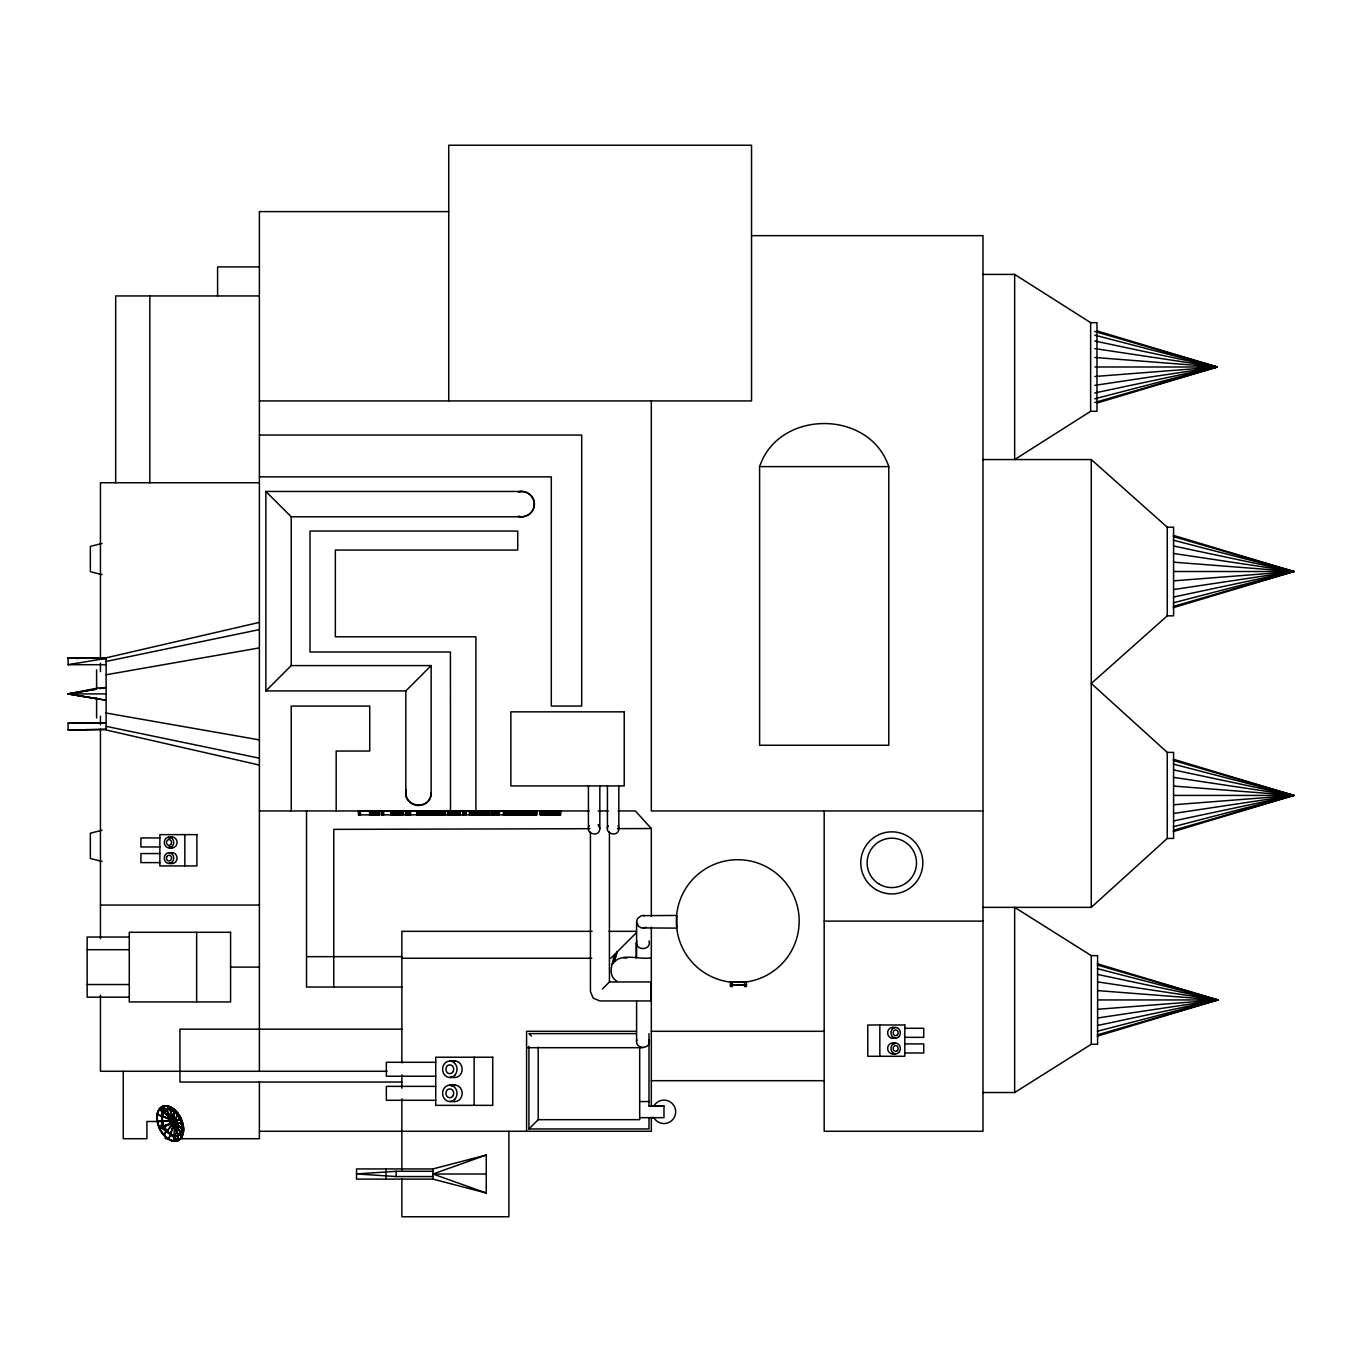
<?xml version="1.0" encoding="UTF-8"?>
<svg xmlns="http://www.w3.org/2000/svg" width="1362" height="1362" viewBox="0 0 1362 1362"><rect width="100%" height="100%" fill="white"/><g stroke="black" fill="none" stroke-linecap="round" stroke-linejoin="round"><path stroke-width="1.5" d="M732.433 985.271L746.444 985.101L746.427 986.531L744.52 986.531L744.537 985.118L732.296 985.169L746.444 985.101L746.427 981.934A61.426 61.426 0 0 0 789.194 887.564A61.426 61.426 0 0 0 685.597 888.688A61.426 61.426 0 0 0 730.39 982.104L730.39 986.531L732.279 986.531L732.45 985.305L730.543 985.322L744.537 985.101L744.52 981.934L746.427 981.934L730.39 982.104L744.52 981.934M157.396 1115.308A17.978 11.339 65.3 0 0 159.677 1128.179L159.797 1128.451A17.978 11.339 65.3 0 0 163.423 1134.274L166.675 1130.971A13.671 8.632 65.3 0 1 163.934 1126.544C158.111 1123.48 159.848 1132.486 160.954 1127.634M169.399 1128.008L166.828 1130.937A14.182 8.819 65.1 0 1 162.316 1121.352L162.299 1121.181A13.382 8.461 65.2 0 1 163.559 1112.567M174.83 1120.109L174.796 1120.075A2.571 1.634 65.9 0 0 173.502 1119.241L173.349 1119.241A3.116 1.992 66.6 0 1 174.098 1119.496L174.285 1115.563M176.396 1117.555L175.766 1118.849A5.09 3.235 65.4 0 1 176.719 1120.347L176.822 1120.62A5.09 3.235 65.2 0 1 177.366 1122.288L177.366 1122.305A5.073 3.235 65.2 0 0 176.822 1120.62L176.549 1120.415A4.239 2.656 65.2 0 0 175.681 1119.002L175.681 1119.002A4.256 2.673 65.2 0 1 176.617 1120.398L176.583 1120.722A4.733 2.996 65.3 0 1 177.179 1124.059L175.664 1122.969L182.219 1129.268A14.182 9.023 64.6 0 1 180.925 1133.116L180.942 1133.133A14.216 9.006 64.3 0 1 178.286 1135.567L177.826 1140.556L161.499 1127.651M174.064 1115.665L174.217 1117.861M174.404 1137.866L174.779 1131.584M162.436 1126.919L164.019 1126.187A13.194 8.444 65.1 0 1 162.538 1121.215L157.294 1121.369A18.251 11.509 65.3 0 1 158.809 1109.877L158.962 1109.502A18.251 11.526 65.3 0 1 166.913 1105.859M162.095 1127.327L162.691 1106.523A17.859 11.271 65.3 0 1 176.668 1112.362M163.78 1134.614A17.876 11.288 65.3 0 0 177.809 1140.266L161.601 1126.068L162.418 1106.608L166.249 1109.519A13.807 8.717 65.5 0 1 176.958 1114.031M162.061 1125.846L162.691 1106.489A18.251 11.526 65.3 0 1 176.822 1112.141M161.925 1125.914L162.418 1106.608M162.504 1106.506L161.584 1126.034L162.708 1106.557A17.978 11.339 65.3 0 1 172.14 1107.987L172.497 1108.089A17.978 11.339 65.3 0 1 177.128 1112.362L177.639 1113.503M161.959 1125.846L162.418 1106.778A17.978 11.339 65.3 0 0 157.396 1114.865L162.18 1115.921A13.671 8.632 65.3 0 1 165.926 1109.928L165.994 1109.809A13.807 8.7 65.4 0 0 162.044 1116.04L162.044 1116.312A13.807 8.683 65.3 0 0 163.78 1126.289L163.917 1126.561A13.807 8.683 65.3 0 0 166.658 1130.988L165.551 1132.18L168.105 1129.473M161.806 1125.914L162.248 1106.693M169.143 1124.093L162.47 1127.225L172.344 1122.628A3.116 1.907 65 0 0 172.804 1123.327L170.522 1126.663M171.765 1120.773L171.935 1120.449A3.116 1.941 66.6 0 1 172.191 1119.87L172.293 1119.717A2.247 1.413 65 0 1 173.4 1119.462L173.144 1119.292A2.571 1.617 65.7 0 0 171.935 1121.403L166.079 1121.284M169.978 1136.129L168.377 1138.955L170.744 1134.529A14.182 8.921 64.5 0 0 178.081 1135.687L178.252 1135.602A14.182 8.972 64.5 0 0 180.805 1133.286L180.533 1133.048A13.382 8.444 65.5 0 1 170.846 1134.325L170.42 1134.206A13.467 8.495 65.3 0 1 164.223 1126.646A13.382 8.461 65.4 0 0 170.471 1134.171L170.659 1134.188A13.467 8.495 65.3 0 0 174.302 1135.823L174.711 1135.823A13.194 8.342 66.2 0 0 178.099 1135.431L178.269 1135.363A13.194 8.291 66.2 0 0 180.788 1133.082L175.409 1123.837L176.549 1125.795A4.239 2.673 65.7 0 1 175.919 1126.425L174.966 1124.314L177.979 1135.312A13.467 8.495 65.3 0 1 174.489 1135.857A13.194 8.393 66 0 1 167.39 1131.158M168.156 1129.711C171.05 1126.953 173.434 1120.024 178.609 1123.003M172.514 1128.451L173.212 1126.391A4.835 3.047 65.2 0 0 176.6 1126.016L180.874 1133.252M170.914 1123.292L170.897 1123.344A4.239 2.707 65.4 0 0 171.765 1124.757L175.732 1121.982L178.797 1122.697M171.952 1124.995L171.952 1124.927A4.239 2.69 65.6 0 0 173.076 1125.999L173.297 1126.153A4.256 2.707 65.7 0 0 174.506 1126.646L174.659 1126.646A4.239 2.69 65.7 0 0 175.749 1126.51L175.817 1126.476A4.409 2.792 65.4 0 0 176.549 1125.744L176.89 1125.54A4.256 2.673 65.7 0 0 177.315 1124.314L178.66 1125.676M163.678 1107.255L171.237 1117.232L166.283 1109.911A13.194 8.342 64.4 0 0 163.763 1112.022L171.987 1119.99M176.294 1117.368L175.613 1118.628A5.09 3.235 65.6 0 0 174.421 1117.555L173.995 1117.555A4.256 2.69 64.8 0 0 171.714 1117.198L172.821 1119.309L171.493 1117.385A4.239 2.69 64.9 0 0 170.199 1119.462L171.97 1120.671A2.213 1.396 65 0 1 172.157 1120.075A2.213 1.396 65 0 1 173.791 1119.836L173.961 1119.836A2.213 1.396 65.1 0 1 174.591 1120.415L174.608 1120.432A2.213 1.396 65.2 0 1 175.102 1121.232L175.119 1121.266A2.213 1.396 65.4 0 1 175.204 1123.531M177.962 1140.403L178.081 1135.585L178.303 1137.389M174.728 1135.857L174.864 1133.865L174.728 1135.857A13.177 8.342 66.1 0 0 178.047 1135.397L178.218 1135.312A13.177 8.291 66.1 0 0 180.72 1133.048L180.635 1132.878A13.382 8.427 65.4 0 0 181.895 1129.132L181.929 1128.894A13.467 8.495 65.3 0 0 181.759 1124.246L181.776 1124.008A13.467 8.495 65.3 0 0 180.159 1119.087L180.805 1118.525M171.987 1130.562L173.212 1126.357A4.733 2.979 65.3 0 0 175.63 1126.8L178.047 1137.355L178.081 1135.585A14.216 8.938 64.3 0 1 174.711 1136.061L174.506 1136.095A14.216 8.887 64.5 0 1 167.049 1131.226A13.807 8.7 65.2 0 0 174.302 1136.061L173.825 1139.534L174.557 1126.885L174.745 1131.635M174.54 1135.806L174.659 1133.831M177.162 1115.001L177.196 1112.839L176.941 1116.312M177.383 1113.622L176.975 1115.172L177.571 1114.218A13.194 8.206 65.1 0 1 180.312 1118.679L175.511 1121.164A3.116 2.009 66.2 0 0 174.285 1119.598L174.421 1117.555M176.702 1116.414L177.281 1113.486M176.192 1120.211A4.733 2.996 65.3 0 0 172.736 1117.044L169.995 1109.298A13.177 8.257 64.7 0 1 173.723 1110.83L173.757 1110.813A13.194 8.223 64.8 0 1 177.418 1114.082L177.213 1114.116M165.142 1113.52L163.593 1111.903A14.216 8.938 66.3 0 1 169.671 1109.111L169.671 1109.451A13.177 8.342 64.5 0 0 163.78 1112.073L166.998 1114.814M177.418 1114.031A14.216 9.057 66.1 0 0 169.927 1109.111L172.14 1114.899M175.426 1118.713L175.647 1118.645A5.073 3.235 65.6 0 0 174.387 1117.538L174.2 1117.691A4.239 2.656 65 0 1 175.511 1118.798L175.783 1118.849M431.158 792.871C431.584 811.36 401.058 807.343 406.251 789.585A12.667 12.667 0 0 0 416.84 805.419A12.667 12.667 0 0 0 431.158 792.871L431.158 665.592L291.213 665.592L265.879 690.926L405.825 690.926L431.158 665.592M599.825 785.925L599.825 828.539C599.825 837.953 584.468 833.85 589.184 825.695M618.825 785.925L618.825 828.539C618.825 837.953 603.468 833.85 608.184 825.695M636.599 921.785L637.45 918.618L641.281 915.656L676.863 915.451L676.863 928.118L641.281 927.897L638.455 926.262L636.599 921.785L636.599 957.299M636.803 940.938C634.096 951.051 651.768 951.051 649.044 940.938M649.044 1039.734C651.768 1049.83 634.096 1049.83 636.803 1039.734M157.124 1114.78L157.056 1115.189A18.098 11.424 65.3 0 0 157.243 1121.471A18.166 11.458 65.3 0 1 158.724 1110.013M162.265 1127.566L162.776 1126.493M163.082 1127.464L181.078 1118.611L177.622 1119.99M175.187 1123.769A2.213 1.396 65.6 0 1 174.728 1124.178A2.469 1.549 65.3 0 1 171.97 1121.335A3.116 1.924 66.1 0 1 171.97 1120.671L171.918 1120.773A2.213 1.396 65.1 0 0 171.935 1121.624L171.952 1121.658A3.116 1.907 65.6 0 0 172.276 1122.407L168.956 1124.178L172.378 1122.628M183.257 1130.971L183.087 1132.026A17.876 11.271 65.3 0 1 178.064 1140.062M170.012 1109.264L170.437 1110.983M174.047 1137.798L174.523 1136.095A13.807 8.7 65.1 0 0 181.674 1124.586M173.246 1110.983A13.382 8.444 65.1 0 0 163.678 1112.209L163.678 1112.243A13.177 8.376 64.7 0 0 162.401 1116.023L157.294 1114.831L158.724 1115.41M170.693 1123.378L170.778 1123.088A4.239 2.707 65.2 0 1 170.267 1121.488L172.038 1121.641A2.213 1.396 65.4 0 0 172.736 1123.378L172.77 1123.412A2.213 1.396 65.6 0 0 174.081 1124.263L174.711 1124.195A2.605 1.634 64.8 0 0 175.46 1122.373L175.409 1122.152A2.605 1.617 65.2 0 0 174.591 1120.5M172.276 1122.407L170.437 1123.292A4.733 2.979 65.3 0 1 169.858 1119.904M177.281 1124.263L177.315 1124.314A4.239 2.673 65.7 0 1 176.839 1125.523L178.201 1127.6L177.009 1125.693M174.915 1131.601L174.472 1126.612A4.239 2.69 65.7 0 1 173.28 1126.136L173.672 1124.11M175.783 1123.207L177.077 1124.365M178.047 1135.312L175.919 1126.766M172.855 1126.34L173.502 1124.008L169.858 1136.044M172.361 1107.987L172.14 1108.174A18.098 11.407 65.3 0 1 180.584 1118.355M614.534 954.541C612.645 963.155 606.788 975.532 617.156 981.355M163.678 1112.209L159.099 1109.604L163.593 1111.903M177.435 1124.416L177.469 1124.178A5.09 3.235 65 0 0 177.418 1122.56L181.997 1123.922A14.182 9.074 65.5 0 0 177.571 1114.218L177.094 1115.308M183.019 1124.808L183.206 1125.591A18.046 11.39 65.3 0 1 183.41 1131.788L183.172 1132.18A18.166 11.458 65.3 0 1 181.469 1137.236L181.35 1137.423A18.166 11.458 65.3 0 1 168.309 1139.109L167.952 1138.904A18.098 11.424 65.3 0 1 163.321 1134.665M173.263 1126.323L173.212 1126.391A5.073 3.201 64.8 0 0 176.822 1125.948L176.941 1125.88A4.256 2.69 65.8 0 1 175.97 1126.459L175.97 1126.459M162.861 1126.749L180.38 1118.985A13.194 8.206 65.5 0 1 181.997 1123.888L182.116 1124.212A14.182 9.057 64.8 0 1 182.253 1129.03L183.291 1131.005M614.534 961.436L617.156 951.919L612.525 964.058C621.055 951.578 639.238 960.431 651.325 957.724M177.945 1120.109L175.409 1120.977A2.571 1.651 65.4 0 0 174.966 1120.296L175.494 1119.087A4.409 2.775 65.3 0 1 176.396 1120.5L176.498 1120.773A4.409 2.775 65.3 0 1 177.009 1122.339L175.63 1122.05A2.23 1.396 65.1 0 0 174.2 1119.717L174.166 1119.7A2.247 1.413 65 0 0 173.502 1119.428L172.957 1116.908M178.133 1135.244A13.671 8.632 65.3 0 0 181.827 1124.28L182.048 1124.161A13.194 8.223 65.8 0 1 182.202 1128.877L182.167 1129.115A13.177 8.257 65.9 0 1 180.84 1132.878L180.55 1133.252M163.78 1126.34L163.934 1126.221A13.467 8.495 65.3 0 1 162.248 1116.585M174.523 1126.97L174.285 1124.195A3.133 1.941 64 0 1 172.855 1123.446L172.804 1123.327M171.271 1132.554L171.935 1130.409M173.349 1119.326L171.952 1114.865M172.991 1117.146L172.787 1117.215A4.409 2.792 65.2 0 1 174.013 1117.725L174.421 1117.708A4.256 2.673 65 0 1 175.545 1118.747L174.847 1120.109M175.562 1126.612L175.579 1126.561A4.409 2.792 65.4 0 1 172.123 1125.131M180.533 1118.594L179.461 1119.138M174.013 1139.551L173.4 1140.964L173.808 1139.483M175.511 1121.198L175.511 1121.164A3.116 2.009 65 0 1 175.749 1121.982L175.783 1121.999A2.571 1.634 65.2 0 0 175.494 1121.232L176.822 1120.62M166.062 1121.113L170.08 1121.301A4.409 2.792 65.2 0 1 170.029 1119.785L170.216 1119.649A4.239 2.69 65 0 0 170.216 1121.215L171.97 1121.42M181.742 1123.956L180.942 1123.548L181.742 1123.956A13.807 8.734 65.3 0 0 177.383 1114.337L177.554 1114.337A13.177 8.206 65.2 0 1 180.261 1118.713L163.151 1126.885L180.857 1118.764A18.098 11.407 65.3 0 1 183.121 1131.72L183.376 1131.958M162.095 1116.176L160.375 1115.784L162.044 1116.312M177.843 1135.431L177.741 1133.439M170.829 1134.342L171.476 1132.554M170.676 1134.291L171.135 1132.435M166.113 1117.623L162.214 1116.363L166.13 1117.47M162.367 1116.261L162.401 1116.193A13.194 8.427 64.8 0 0 162.504 1120.943L164.325 1121.147M157.617 1121.573L162.248 1120.96A14.182 8.836 65.8 0 1 173.366 1110.779L173.297 1109.536L174.183 1113.997M172.616 1119.428L171.697 1117.266A4.239 2.673 64.9 0 1 173.961 1117.606M172.242 1122.594L169.007 1123.888M166.777 1106.097A18.098 11.424 65.3 0 0 158.894 1109.724L159.116 1109.775A17.859 11.271 65.3 0 1 166.964 1106.216L168.037 1106.948M175.443 1122.441L177.435 1122.526A5.073 3.235 65 0 1 176.992 1125.676M175.596 1118.934L176.056 1117.436M759.604 466.621C778.706 409.196 869.671 409.196 888.773 466.621L888.773 745.252L759.604 745.252L759.604 466.621L888.773 466.621M167.952 1118.525L169.841 1119.428A4.733 2.979 65.3 0 1 172.344 1117.198M181.81 1124.076L183.223 1125.472A18.268 11.526 65.3 0 1 181.674 1137.1L181.095 1134.563L181.521 1136.112M181.316 1137.202L181.623 1135.942M181.691 1137.253L181.589 1137.44A18.251 11.526 65.3 0 1 173.502 1141.152L173.553 1140.879A18.046 11.39 65.3 0 0 181.435 1137.304L181.418 1135.891M166.964 1130.783L163.457 1134.529A17.876 11.288 65.3 0 0 168.071 1138.7L168.99 1137.525M182.678 1124.399L180.976 1123.82L182.678 1124.637M163.406 1112.09L161.84 1111.273M170.182 1119.7L170.165 1119.666A4.256 2.707 65 0 0 170.216 1121.198L168.02 1121.13L170.063 1121.181A5.09 3.184 65.6 0 1 170.012 1119.581L169.978 1119.513A4.409 2.792 65.2 0 1 171.289 1117.572L171.391 1117.436M170.625 1123.139L170.778 1123.088A4.256 2.707 65.2 0 1 170.267 1121.471L172.157 1121.556A2.23 1.413 65.1 0 1 172.344 1120.041M180.533 1133.048L179.273 1129.49M181.657 1136.844A17.978 11.339 65.3 0 0 183.155 1125.506L183.07 1125.08A18.251 11.526 65.3 0 0 177.315 1112.482L177.128 1112.686A17.842 11.339 65.4 0 1 182.814 1125.114L182.423 1124.654M183.155 1125.506L182.917 1125.557A17.876 11.271 65.3 0 1 181.418 1136.844M170.131 1121.573L170.063 1121.42A4.512 2.843 65.3 0 1 169.961 1119.785L169.961 1119.785A5.073 3.184 65.2 0 0 171.646 1124.944L169.314 1128.213M170.403 1126.476L171.629 1124.825M162.18 1115.921L160.41 1115.546M162.418 1121.318L157.43 1121.505A17.859 11.271 65.3 0 1 159.031 1110.149M178.252 1135.602L178.405 1137.304M171.612 1117.027L164.802 1108.549M174.064 1124.484L174.03 1124.433A2.605 1.634 64.8 0 1 172.77 1123.616L172.736 1123.599A2.281 1.43 65.1 0 0 174.064 1124.467L174.711 1126.68A4.256 2.69 65.8 0 0 175.8 1126.544M167.015 1130.801L167.986 1129.541L166.658 1130.988M170.335 1117.998L168.888 1116.244M172.855 1117.112L172.582 1117.198A4.409 2.792 65.2 0 0 170.573 1118.151L170.386 1118.015M610.823 958.252L636.156 932.919M602.379 988.999L609.427 981.968L609.427 832.063M528.916 1046.339L528.916 1128.962L538.211 1119.666L639.697 1119.666L639.697 1047.123M170.471 1118.338L172.038 1119.819M170.471 1134.171L169.654 1135.993L170.693 1134.563M982.989 907.364L1091.268 907.364L1167.251 838.447L1173.584 838.447L1173.584 752.386L1167.251 752.386L1091.268 683.469L1167.251 615.845L1173.584 615.845L1173.584 527.196L1167.251 527.196L1091.268 459.556L982.989 459.556M163.525 1134.478L167.015 1131.005M173.502 1110.762L172.821 1108.6M171.867 1125.114L171.867 1125.114A5.09 3.201 64.7 0 0 176.839 1125.897M1014.656 274.409L1090.639 322.658L1096.972 322.658L1096.972 411.307L1090.639 411.307L1014.656 459.556L1014.656 274.409L982.989 274.409M1014.656 1092.528L1091.268 1044.279L1097.602 1044.279L1097.602 955.63L1091.268 955.63L1014.656 907.364L1014.656 1092.528L982.989 1092.528M165.994 1117.538L169.978 1119.343A5.073 3.184 65.7 0 1 173.995 1117.487L174.183 1117.402M169.995 1121.198L169.858 1121.284A4.733 2.979 65.3 0 1 169.824 1119.7L167.918 1118.679M171.561 1117.351L171.493 1117.385A4.256 2.707 64.9 0 0 170.199 1119.428L172.004 1120.466M171.97 1121.335L174.591 1120.228A2.469 1.549 65.3 0 0 171.97 1121.335L172.004 1121.624M174.796 1120.381L174.813 1120.296A2.486 1.566 65.3 0 0 172.106 1120.96A2.486 1.566 65.3 0 0 174.711 1124.127A2.486 1.566 65.3 0 0 174.779 1120.347L174.421 1120.211A2.605 1.617 65.7 0 0 172.497 1119.53A2.605 1.617 65.7 0 0 171.782 1121.505L171.782 1121.505A2.281 1.43 65.4 0 1 172.378 1119.7M163.917 1126.289L162.35 1126.953L165.687 1125.472M164.155 1126.17L165.636 1125.438M179.733 1119.019L180.21 1119.053A13.382 8.427 65.3 0 1 181.895 1128.655M176.617 1120.398L177.639 1119.922M163.338 1126.8L180.823 1118.781M160.971 1127.855L164.138 1126.442L162.555 1127.174M162.674 1128.4L178.201 1140.249L162.997 1128.264M168.054 1106.676L169.688 1109.281A13.467 8.495 65.3 0 0 166.283 1109.86L167.577 1111.222M183.019 1125.012A17.978 11.339 65.3 0 0 177.298 1112.584L181.01 1118.423M173.246 1123.309L172.957 1123.497A2.23 1.413 65.6 0 0 174.302 1124.178A2.23 1.413 65.6 0 0 175.357 1123.701A2.23 1.413 65.6 0 0 175.221 1121.522M177.23 1122.543L175.664 1122.033M646.099 927.267L642.932 928.118M173.417 1123.991L172.923 1126.085A4.409 2.792 65.4 0 1 170.88 1123.548M175.306 1124.008L176.839 1125.523A4.733 2.996 65.3 0 0 177.162 1122.663L177.06 1122.611A4.409 2.775 65.4 0 1 175.868 1126.136M175.783 1122.203A3.133 2.009 64.4 0 1 175.562 1123.888A3.116 1.958 63.8 0 1 174.438 1124.382L174.932 1124.348M486.251 1193.01L432.912 1174.01L486.251 1155.027L486.251 1193.01L432.912 1179.1L356.538 1179.1L356.538 1168.937L432.912 1168.937L486.251 1155.027M173.28 1126.136L172.855 1126.306A4.733 2.979 65.3 0 1 170.693 1123.65M1096.665 403.169L1217.287 366.991L1096.665 330.796M1173.295 607.69L1293.9 571.512L1173.295 535.334M1173.295 831.603L1293.9 795.425L1173.295 759.23M1097.295 1036.141L1217.917 999.946L1097.295 963.768M1094.725 402.505L1217.287 366.991L1094.725 331.477M1173.38 606.43L1293.9 571.512L1173.38 536.594M172.174 1108.225L173.349 1109.826M1173.38 830.343L1293.9 795.425L1173.38 760.49M1097.397 1034.865L1217.917 999.946L1097.397 965.028M1094.725 398.828L1217.287 366.991L1094.725 335.137M1173.38 602.821L1293.9 571.512L1173.38 540.203M1173.38 826.734L1293.9 795.425L1173.38 764.116M1097.397 1031.255L1217.917 999.946L1097.397 968.637M162.418 1106.812L163.729 1107.408M102.048 543.455L90.352 546.383L90.352 571.717L102.048 574.628M102.048 830.258L90.352 833.186L90.352 858.52L102.048 861.431M259.393 622.383L106.1 657.829L106.1 729.981L259.393 765.069M172.838 1117.249L172.838 1117.249A4.512 2.843 65.3 0 1 176.09 1120.228M1094.793 392.971L1217.287 366.991L1094.793 340.994M1173.482 597.067L1293.9 571.512L1173.482 545.975M1173.482 820.963L1293.9 795.425L1173.482 769.87M1097.5 1025.501L1217.917 999.946L1097.5 974.409M106.1 661.455L259.393 629.584M97.723 698.876L68.1 693.905L98.013 688.014L106.1 687.572L100.09 688.576M106.1 674.769L259.393 647.903M96.089 689.24L68.1 693.905L106.1 700.238L68.1 693.905L95.646 689.257M68.1 664.69L106.1 658.357L68.1 657.829L68.1 664.69L106.1 664.69M182.133 1128.86L181.316 1127.804L182.968 1131.175M1094.793 385.361L1217.287 366.991L1094.793 348.604M1173.482 589.576L1293.9 571.512L1173.482 553.449M1173.482 813.489L1293.9 795.425L1173.482 777.361M1097.5 1018.01L1217.917 999.946L1097.5 981.883M182.866 1130.205L181.044 1128.042M521.697 516.794L518.428 516.351A12.667 12.667 0 0 0 534.364 504.127C534.517 496.108 526.141 489.673 518.428 491.886A12.667 12.667 0 0 1 534.364 504.127C534.415 510.903 528.49 516.828 521.697 516.794L291.213 516.794L265.879 491.461L265.879 690.926M173.638 1110.915L173.706 1110.898A13.671 8.632 65.3 0 1 179.971 1118.645M1094.861 376.491L1217.287 366.991L1094.861 357.474M1173.584 580.859L1293.9 571.512L1173.584 562.165M1173.584 804.755L1293.9 795.425L1173.584 786.078M1097.602 1009.293L1217.917 999.946L1097.602 990.6M432.912 1171.286L396.189 1171.286L356.538 1173.925L396.189 1176.564L432.912 1176.564M160.665 1121.249L166.215 1120.994L164.172 1121.249M68.1 723.103L106.1 723.12L68.1 723.103L68.1 729.981L106.1 729.368M68.1 729.981L106.1 729.453M732.33 985.237L744.537 985.101L732.313 985.22L732.279 982.087M164.155 1121.011L162.248 1120.96M589.933 828.692L333.775 829.373L333.775 987.041M617.446 828.624L651.325 828.539L651.325 916.643M639.697 1117.674L663.975 1117.674L663.975 1105.961L648.993 1105.978L648.993 1033.622M448.728 211.604L259.393 211.604L259.393 1071.281M751.535 235.66L982.989 235.66L982.989 1131.277L824.18 1131.277L824.18 810.952M259.393 266.901L217.597 266.901L217.597 295.946M259.393 295.946L115.685 295.946L115.685 482.744M1094.861 366.991L1217.287 366.991M259.393 400.922L751.535 400.922L751.535 145.24L448.728 145.24L448.728 400.922M259.393 435.057L581.693 435.057L581.693 706.078L551.304 706.078L551.304 476.853L259.393 476.853M259.393 482.744L100.447 482.744L100.447 659.14M265.879 491.461L521.697 491.461M1173.584 571.512L1293.9 571.512M68.1 693.905L106.1 693.905M1173.584 795.425L1293.9 795.425M259.393 810.952L589.184 810.952M598.156 810.952L608.184 810.952M618.059 810.952L635.356 810.952L651.325 828.539M982.989 810.952L651.325 810.952L651.325 400.922M381.275 811.071L537.037 811.071L537.037 814.885L381.275 814.885M172.344 847.811L169.007 847.811A5.346 4.699 90 0 1 164.308 842.465A5.346 4.699 90 0 1 169.007 837.102L172.344 837.102M159.865 837.936L140.933 837.936L140.933 846.977L159.865 846.977M169.007 852.748L172.344 852.748A5.346 4.699 90 0 1 177.043 858.094A5.346 4.699 90 0 1 172.344 863.457L169.007 863.457A5.346 4.699 -90 0 1 164.308 858.094A5.346 4.699 -90 0 1 169.007 852.748A5.346 4.699 90 0 1 173.706 858.094A5.346 4.699 90 0 1 169.007 863.457M159.865 853.565L140.933 853.565L140.933 862.623L159.865 862.623M100.447 905.049L259.393 905.049M824.18 921.121L982.989 921.121M592.13 931.336L401.858 931.336L401.858 1062.854M609.035 931.336L636.514 931.336M129.271 937.039L87.151 937.039L87.151 997.188L129.271 997.188M87.151 949.706L129.271 949.706M306.535 956.652L401.858 956.652M401.858 958.252L591.823 958.252M230.587 967.105L259.393 967.105M609.427 981.968L650.917 981.968L650.917 1000.951L599.927 1000.951L593.219 998.176L590.427 991.468L590.427 832.182M87.151 984.522L129.271 984.522M401.858 987.041L306.535 987.041L306.535 810.952M1097.602 999.946L1217.917 999.946M892.331 1027.459L895.651 1027.459M904.811 1028.293L923.742 1028.293L923.742 1037.35L904.811 1037.35M401.858 1029.161L179.92 1029.161L179.92 1082.041L401.858 1082.041M636.514 1031.306L526.583 1031.306L526.583 1131.277M651.325 1031.306L824.18 1031.306M636.36 1033.622L528.916 1033.622L531.384 1036.107M892.331 1038.167L895.651 1038.167M892.331 1043.105L895.651 1043.105M904.811 1043.922L923.742 1043.922L923.742 1052.979L904.811 1052.979M526.583 1047.701L642.932 1047.701M892.331 1053.813L895.651 1053.813M449.818 1061.032L454.942 1061.032M435.738 1062.292L386.348 1062.292L386.348 1076.218L435.738 1076.218M387.063 1071.281L100.447 1071.281L100.447 995.299M449.818 1077.495L454.942 1077.495M651.325 1080.696L824.18 1080.696M449.818 1085.088L454.942 1085.088M435.738 1086.365L386.348 1086.365L386.348 1100.292L435.738 1100.292M449.818 1101.552L454.942 1101.552M639.697 1101.552L648.993 1101.552M648.993 1105.978L663.975 1105.961M157.107 1121.488L146.909 1121.488L146.909 1138.717L123.244 1138.717L123.244 1071.281M528.916 1128.962L648.993 1128.962L648.993 1117.674L653.845 1117.674A11.713 11.713 0 0 0 671.517 1120.79A11.713 11.713 0 0 0 671.517 1102.845A11.713 11.713 0 0 0 653.845 1105.961L651.325 1105.978L651.325 927.147M259.393 1131.277L651.325 1131.277L651.325 1117.64L653.845 1117.674M169.45 1138.717L165.262 1138.717L165.262 1134.887M179.903 1138.717L259.393 1138.717L259.393 1081.615M432.912 1174.01L486.251 1174.01M68.1 657.829L106.1 658.442L68.1 657.829L78.502 658.527M174.353 1124.45L174.353 1124.467A2.281 1.43 65.1 0 0 175.426 1123.429M173.502 1110.949L174.166 1112.26L173.74 1111.086A13.382 8.427 65.2 0 1 179.92 1118.611M642.932 915.451L644.567 915.656M623.49 957.724L626.775 958.15M106.1 713.024L259.393 739.889M106.1 726.338L259.393 758.208M178.541 1122.782L180.124 1123.275M162.401 1116.023L164.172 1116.67M166.249 1109.485L164.887 1108.362M179.818 1123.19L182.014 1124.11L181.214 1123.701M160.444 1110.319L159.082 1109.843M164.002 1116.959L168.105 1118.56M176.447 1120.739L176.515 1120.756A5.073 3.184 65.2 0 0 175.46 1119.087M172.242 1119.7L172.293 1119.717A3.116 1.958 66.8 0 1 173.434 1119.189M171.799 1121.709L171.833 1121.743A2.605 1.617 65.2 0 0 172.599 1123.412L172.599 1123.412A2.281 1.43 65.3 0 1 171.901 1121.913M168.088 1106.914L167.117 1105.927A18.098 11.407 65.3 0 1 172.038 1108.055M166.947 1114.814L168.769 1116.414M178.694 1125.438L180.21 1126.8M178.626 1125.642L179.971 1126.902M174.302 1126.902L174.694 1129.268M168.633 1116.499L170.284 1118.134M180.005 1126.663L182.099 1129.098M172.276 1107.936L172.889 1108.906M172.957 1123.275L172.974 1123.309A2.23 1.413 65.4 0 1 172.208 1121.658M163.236 1134.461A18.251 11.509 65.3 0 1 157.43 1121.862A18.098 11.424 65.3 0 0 163.134 1134.427L163.372 1134.291A17.859 11.271 65.3 0 1 157.669 1121.896M167.884 1106.88L168.905 1108.038M598.156 824.504L599.825 828.539M176.788 1125.659L175.579 1123.735M169.875 1109.111L169.075 1107.8L169.756 1109.264A13.194 8.291 64.4 0 0 166.453 1109.655M168.769 1108.004L169.552 1109.264L168.939 1107.783M170.437 1110.949L171.22 1112.839M618.059 825.695L618.825 828.539M182.644 1130.017L183.223 1131.209M179.988 1131.311L180.635 1132.878M173.349 1140.777L173.366 1140.828A18.046 11.39 65.3 0 1 163.746 1134.631M181.316 1134.699L180.669 1133.15L181.061 1134.699M181.401 1134.58L180.925 1133.116A14.182 9.057 64.8 0 0 181.946 1130.63M183.036 1130.971L183.138 1132.043M166.283 1109.741L166.283 1109.809A13.671 8.632 65.3 0 1 173.332 1110.813M174.166 1112.226L174.268 1115.801L174.149 1113.758M731.343 982.104L731.496 985.322M1167.251 527.196L1167.251 615.845M1167.251 752.386L1167.251 838.447M1091.268 459.556L1091.268 907.364M1091.268 955.63L1091.268 1044.279M1090.639 322.658L1090.639 411.307M879.835 1024.99L879.835 1056.282M636.599 1001.428L636.599 1041.368M636.156 943.321L636.156 957.895M607.418 785.925L607.418 828.539M588.418 785.925L588.418 828.539M560.429 811.071L560.429 814.885M559.901 811.071L559.884 814.885M559.476 811.071L559.459 814.885M559.288 811.071L559.203 814.885M558.982 811.071L558.999 814.885M558.829 811.071L558.829 814.885M558.352 811.071L558.505 814.885M558.062 811.071L558.062 814.885M557.705 811.071L557.535 814.885M557.262 811.071L557.262 814.885M557.092 811.071L557.007 814.885M556.786 811.071L556.666 814.885M556.581 811.071L556.343 814.885M555.832 811.071L556.002 814.885M554.794 811.071L554.794 814.885M553.534 811.071L553.602 814.885M553.398 811.071L553.312 814.885M552.904 811.071L552.87 814.885M552.257 811.071L552.172 814.885M551.797 811.071L551.797 814.885M551.389 811.071L551.389 814.885M550.299 811.071L550.299 814.885M549.907 811.071L549.907 814.885M549.72 811.071L549.72 814.885M549.056 811.071L549.056 814.885M548.58 811.071L548.631 814.885M548.154 811.071L548.154 814.885M547.694 811.071L547.728 814.885M547.524 811.071L547.524 814.885M547.218 811.071L547.081 814.885M546.792 811.071L546.792 814.885M545.873 811.071L545.873 814.885M545.753 811.071L545.651 814.885M544.953 811.071L544.953 814.885M544.511 811.071L544.511 814.885M544.017 811.071L544.017 814.885M543.642 811.071L543.642 814.885M543.387 811.071L543.523 814.885M543.012 811.071L543.268 814.885M542.961 811.071L542.774 814.885M542.689 811.071L542.468 814.885M541.991 811.071L541.923 814.885M541.838 811.071L541.838 814.885M541.565 811.071L541.565 814.885M541.293 811.071L541.259 814.885M540.833 811.071L540.782 814.885M540.442 811.071L540.442 814.885M540.271 811.071L540.425 814.885M538.211 1047.072L538.211 1119.666M536.322 811.071L536.305 814.885M535.964 814.885L535.913 811.071L535.641 814.885M535.402 811.071L535.419 814.885M535.249 811.071L535.249 814.885M534.772 811.071L534.943 814.885M534.483 811.071L534.483 814.885M534.125 814.885L533.955 811.071L533.7 814.885M533.427 811.071L533.512 814.885M533.206 811.071L533.087 814.885L533.019 811.071M532.763 811.071L532.763 814.885M532.253 811.071L532.423 814.885M531.214 811.071L531.214 814.885M530.022 811.071L529.954 814.885L529.733 811.071M529.29 811.071L529.324 814.885M528.677 811.071L528.592 814.885M528.218 811.071L528.218 814.885M527.809 811.071L527.809 814.885M526.719 811.071L526.719 814.885M526.345 811.071L526.345 814.885M526.141 811.071L526.141 814.885M525.477 811.071L525.477 814.885M525.051 811.071L525.051 814.885M524.574 811.071L524.574 814.885M524.115 811.071L524.166 814.885M523.944 811.071L523.944 814.885M523.502 811.071L523.638 814.885M523.212 811.071L523.212 814.885M522.31 814.885L521.986 811.071M521.374 811.071L521.374 814.885M520.931 811.071L520.931 814.885M520.437 814.885L520.352 811.071L520.063 814.885M519.841 811.071L519.824 814.885M519.688 811.071L519.535 814.885M519.331 811.071L519.348 814.885M519.007 811.071L518.888 814.885L518.854 811.071M518.513 811.071L518.411 814.885M518.258 811.071L518.258 814.885M517.952 811.071L517.986 814.885M517.679 811.071L517.492 814.885M517.424 811.071L517.202 814.885M516.913 811.071L516.896 814.885M516.692 811.071L516.624 814.885M516.538 811.071L516.538 814.885M516.045 811.071L516.215 814.885M515.943 811.071L515.943 814.885M515.432 811.071L515.33 814.885M514.768 811.071L514.717 814.885M514.359 811.071L514.359 814.885M513.951 811.071L513.951 814.885M513.627 811.071L513.576 814.885M513.406 811.071L513.321 814.885M513.099 811.071L513.133 814.885M512.538 811.071L512.538 814.885M512.197 811.071L512.316 814.885M511.993 811.071L511.993 814.885M511.669 811.071L511.584 814.885M511.278 811.071L511.397 814.885M511.039 811.071L510.971 814.885M510.75 811.071L510.75 814.885M510.444 811.071L510.444 814.885M510.137 811.071L510.239 814.885M509.882 811.071L509.797 814.885M509.592 811.071L509.575 814.885M509.439 811.071L509.303 814.885M509.065 811.071L509.065 814.885M508.724 811.071L508.877 814.885M508.877 1131.277L508.877 1216.76L401.858 1216.76L401.858 1178.76M508.622 811.071L508.622 814.885M508.128 811.071L508.128 814.885M508.026 811.071L508.077 814.885M507.754 811.071L507.754 814.885M507.498 811.071L507.26 814.885M507.209 811.071L507.073 814.885M506.783 811.071L506.919 814.885M506.409 811.071L506.63 814.885M506.051 811.071L505.932 814.885M505.013 811.071L505.03 814.885M504.246 811.071L504.246 814.885M503.327 811.071L503.327 814.885M499.394 811.071L499.36 814.885M498.39 811.071L498.407 814.885M497.607 811.071L497.624 814.885M497.062 811.071L497.062 814.885M496.619 811.071L496.721 814.885M494.9 811.071L494.849 814.885M494.712 811.071L494.542 814.885M494.389 811.071L494.389 814.885M494.083 811.071L494.083 814.885M493.623 811.071L493.623 814.885M493.521 811.071L493.521 814.885M493.248 811.071L493.248 814.885M492.925 811.071L492.925 814.885M492.312 811.071L492.295 814.885L492.091 811.071M491.818 811.071L491.818 814.885M489.86 811.071L489.707 814.885M489.537 811.071L489.554 814.885M489.162 811.071L489.162 814.885M489.06 811.071L488.839 814.885M488.583 811.071L488.583 814.885M488.328 811.071L488.464 814.885M488.073 811.071L488.073 814.885M487.8 811.071L487.8 814.885M487 811.071L486.915 814.885M486.711 811.071L486.643 814.885M486.302 811.071L486.302 814.885L486.098 811.071M485.502 811.071L485.587 814.885M485.076 811.071L485.076 814.885M484.566 814.885L484.651 811.071L484.395 814.885M484.191 811.071L484.191 814.885M483.646 811.071L483.663 814.885M483.374 811.071L483.374 814.885M483.101 811.071L483.101 814.885M482.608 811.071L482.608 814.885M482.403 811.071L482.403 814.885M481.842 811.071L481.842 814.885M481.586 811.071L481.586 814.885M481.263 811.071L481.263 814.885M480.905 811.071L480.922 814.885M480.599 811.071L480.599 814.885M480.275 811.071L480.258 814.885M479.441 811.071L479.441 814.885M478.777 811.071L478.777 814.885M478.3 811.071L478.3 814.885M477.909 811.071L477.79 814.885M477.551 811.071L477.534 814.885M477.432 811.071L477.415 814.885M477.092 811.071L477.092 814.885M476.717 811.071L476.683 814.885M476.462 811.071L476.564 814.885M476.155 811.071L476.138 814.885M475.917 810.952L475.917 636.803L335.341 636.803L335.341 550.061L517.713 550.061L517.713 531.061L310.008 531.061L310.008 652.006L450.413 652.006L450.499 814.885M475.61 811.071L475.593 814.885M475.304 811.071L475.304 814.885M475.066 811.071L474.98 814.885M474.759 811.071L474.623 814.885L474.504 811.071M474.214 811.071L474.061 814.885M474.146 1057.235L474.146 1105.348M472.376 811.071L472.376 814.885M472.256 811.071L472.256 814.885M471.882 811.071L471.933 814.885M471.541 811.071L471.541 814.885M471.235 811.071L471.269 814.885M470.877 811.071L470.826 814.885M470.401 811.071L470.401 814.885M470.111 811.071L470.196 814.885M469.856 811.071L469.822 814.885M469.635 811.071L469.669 814.885M469.396 811.071L469.481 814.885M466.008 811.071L465.906 814.885L465.787 811.071M465.157 811.071L465.157 814.885M464.834 811.071L464.8 814.885M464.544 811.071L464.442 814.885L464.357 811.071M464.016 811.071L464.016 814.885M463.659 811.071L463.659 814.885M463.029 811.071L463.199 814.885M462.825 811.071L462.927 814.885M460.305 811.071L460.305 814.885M459.964 811.071L459.964 814.885M459.573 811.071L459.573 814.885M459.079 811.071L459.079 814.885M458.262 811.071L458.262 814.885M457.802 811.071L457.802 814.885M457.564 811.071L457.564 814.885M457.206 811.071L457.206 814.885M456.628 811.071L456.628 814.885M455.878 814.885L455.878 811.071L455.708 814.885M455.555 811.071L455.368 814.885M454.806 811.071L454.942 814.885M454.653 811.071L454.585 814.885M454.363 811.071L454.21 814.885L454.108 811.071M453.835 811.071L453.835 814.885M453.461 811.071L453.512 814.885M453.274 811.071L453.069 814.885M452.763 811.071L452.882 814.885M452.678 811.071L452.678 814.885M450.192 811.071L450.192 814.885M449.92 811.071L449.92 814.885M448.438 811.071L448.438 814.885M447.468 811.071L447.468 814.885M445.119 811.071L445.255 814.885M444.897 811.071L444.88 814.885L444.812 811.071M444.387 811.071L444.387 814.885M444.165 814.885L443.961 811.071L443.944 814.885M443.552 811.071L443.416 814.885M443.144 811.071L443.11 814.885M442.854 811.071L442.871 814.885L442.582 811.071M442.378 811.071L442.48 814.885M442.088 811.071L442.088 814.885M441.884 811.071L441.748 814.885M441.526 811.071L441.628 814.885M440.76 811.071L440.76 814.885M440.181 811.071L440.181 814.885M439.773 811.071L439.773 814.885M439.551 814.885L439.551 811.071L439.211 814.885M439.143 811.071L438.973 814.885M438.768 811.071L438.768 814.885M438.309 811.071L438.309 814.885M438.189 814.885L438.019 811.071L437.968 814.885M437.44 814.885L437.185 811.071L437.1 814.885M435.738 811.071L435.738 814.885M435.551 811.071L435.721 814.885M435.414 811.071L435.414 814.885M435.023 811.071L434.904 814.885M434.682 811.071L434.784 814.885M434.427 811.071L434.427 814.885M434.172 811.071L434.189 814.885M433.916 811.071L433.916 814.885M433.712 811.071L433.644 814.885M433.252 811.071L433.439 814.885M433.065 811.071L432.997 814.885M432.912 1168.937L432.912 1179.1M432.741 811.071L432.758 814.885L432.503 811.071M432.146 814.885L432.06 811.071L431.941 814.885M431.618 811.071L431.618 814.885M431.209 811.071L431.448 814.885M430.92 811.071L430.92 814.885M430.051 811.071L430.051 814.885M429.507 811.071L429.507 814.885L429.217 811.071M428.962 811.071L428.962 814.885M428.451 811.071L428.451 814.885M428.247 811.071L428.247 814.885M427.685 811.071L427.532 814.885M427.43 811.071L427.43 814.885M427.106 811.071L427.021 814.885M426.749 811.071L426.749 814.885L426.51 811.071M426.221 811.071L426.102 814.885L426.017 811.071M425.812 811.071L425.812 814.885M425.506 811.071L425.284 814.885M425.029 811.071L425.029 814.885M424.467 811.071L424.621 814.885M424.144 811.071L424.144 814.885M423.854 811.071L424.025 814.885M423.633 811.071L423.769 814.885M423.293 811.071L423.259 814.885L423.02 811.071M422.595 811.071L422.56 814.885M422.169 811.071L422.271 814.885M421.999 811.071L421.982 814.885M421.488 811.071L421.488 814.885M421.164 811.071L421.164 814.885M420.909 811.071L420.909 814.885M420.603 811.071L420.603 814.885M420.313 811.071L420.313 814.885M419.905 811.071L420.075 814.885M419.428 811.071L419.428 814.885M419.138 811.071L419.036 814.885M417.64 811.071L417.64 814.885M417.334 811.071L417.334 814.885M416.789 811.071L416.789 814.885M416.636 811.071L416.636 814.885M410.643 811.071L410.66 814.885M410.217 811.071L410.217 814.885M410.064 811.071L410.098 814.885M409.826 811.071L409.826 814.885M409.519 811.071L409.519 814.885M409.06 811.071L409.06 814.885L408.889 811.071M408.668 811.071L408.77 814.885M407.374 811.071L407.374 814.885M406.932 811.071L406.812 814.885M406.557 811.071L406.557 814.885M406.234 811.071L406.234 814.885M405.825 690.926L405.825 792.871M405.791 811.071L405.774 814.885M405.501 811.071L405.484 814.885M402.88 811.071L402.88 814.885L402.624 811.071M401.824 811.071L401.824 814.885M401.858 1074.873L401.858 1088.255M401.858 1098.862L401.858 1170.316M401.177 811.071L401.177 814.885M400.786 811.071L400.786 814.885M399.321 811.071L399.151 814.885M398.862 811.071L398.862 814.885M398.368 811.071L398.368 814.885M397.653 811.071L397.585 814.885M397.21 811.071L397.21 814.885M397.125 811.071L397.125 814.885M396.802 811.071L396.802 814.885M396.342 811.071L396.342 814.885M396.019 811.071L396.019 814.885M396.189 1171.286L396.189 1176.564M395.627 811.071L395.525 814.885M395.44 811.071L395.32 814.885M394.997 811.071L394.997 814.885M394.588 811.071L394.588 814.885M394.231 811.071L394.231 814.885M394.01 811.071L394.01 814.885M393.618 811.071L393.618 814.885M393.09 814.885L392.92 811.071L392.852 814.885M391.984 811.071L391.967 814.885M391.405 811.071L391.388 814.885M391.081 811.071L391.098 814.885M386.059 1168.937L386.059 1179.1M383.675 811.071L383.675 814.885M383.114 811.071L383.114 814.885M382.841 811.071L382.841 814.885M382.518 811.071L382.518 814.885M382.075 811.071L381.888 814.885M381.786 811.071L381.683 814.885M379.334 811.071L379.521 814.885M378.534 811.071L378.534 814.885M377.887 811.071L377.887 814.885M377.495 811.071L377.495 814.885M376.014 811.071L376.014 814.885M375.861 811.071L375.861 814.885M375.554 811.071L375.554 814.885M375.061 811.071L375.061 814.885M374.363 811.071L374.295 814.885M373.511 811.071L373.511 814.885M372.337 814.885L372.235 811.071L372.03 814.885M371.877 811.071L371.707 814.885M371.298 811.071L371.298 814.885M370.941 811.071L370.941 814.885M370.702 811.071L370.702 814.885M370.328 811.071L370.328 814.885M369.8 811.071L369.8 814.885M369.613 811.071L369.613 814.885M360.385 811.071L360.385 814.885M359.926 811.071L359.926 814.885M359.551 811.071L359.551 814.885M359.227 811.071L359.227 814.885M358.768 811.071L358.785 814.885M336.176 810.952L336.176 751.041L369.732 751.041L369.732 706.078L291.213 706.078L291.213 810.952M291.213 516.794L291.213 665.592M196.656 932.289L196.656 1001.938M184.823 834.634L184.823 865.926M149.837 295.946L149.837 482.744M100.447 663.124L100.447 671.619M100.447 716.191L100.447 724.669M100.447 728.925L100.447 938.724M96.6 669.883L96.6 688.661M96.6 697.855L96.6 717.978M451.316 1086.195A8.24 7.236 -90 0 1 462.11 1092.239A8.24 7.236 -90 0 1 453.069 1101.279M453.069 1061.304A8.24 7.236 -90 0 1 462.11 1070.328A8.24 7.236 -90 0 1 451.316 1076.389M894.681 1037.452A5.346 4.699 -90 0 1 887.666 1033.52A5.346 4.699 -90 0 1 893.54 1027.646M893.54 1053.626A5.346 4.699 -90 0 1 887.666 1047.753A5.346 4.699 -90 0 1 894.681 1043.82M172.344 863.457A5.346 4.699 -90 0 1 169.995 862.725M169.995 853.463A5.346 4.699 -90 0 1 172.344 852.748M169.007 838.669A5.346 4.699 -90 0 1 175.664 838.669A5.346 4.699 -90 0 1 175.664 846.245A5.346 4.699 -90 0 1 169.007 846.245M169.007 837.102A5.346 4.699 -90 0 1 173.706 842.465A5.346 4.699 -90 0 1 169.007 847.811M174.745 1124.127A2.469 1.549 65.3 0 0 174.421 1120.211A2.23 1.413 65.1 0 0 172.787 1119.683M175.698 1122.373A2.571 1.617 64.6 0 1 173.706 1124.178M177.979 1140.607A18.268 11.526 65.3 0 1 163.661 1134.835M176.685 1120.62L176.685 1120.688A4.239 2.656 65.4 0 1 177.23 1123.752A4.256 2.673 65.4 0 0 176.737 1120.654L176.651 1120.688M176.839 1116.125L176.175 1117.64L176.941 1116.261M172.787 1116.84L172.157 1114.746L172.753 1116.874M164.257 1120.943L162.521 1120.96L164.291 1120.96M624.222 711.849L510.869 711.849L510.869 785.925L624.222 785.925L624.222 711.849M379.589 811.071L358.393 811.071L358.393 814.885L379.589 814.885L379.589 811.071M560.616 811.071L540.118 811.071L540.118 814.885L560.616 814.885L560.616 811.071M196.894 834.634L159.865 834.634L159.865 865.926L196.894 865.926L196.894 834.634M230.587 932.289L129.271 932.289L129.271 1001.938L230.587 1001.938L230.587 932.289M904.811 1024.99L867.764 1024.99L867.764 1056.282L904.811 1056.282L904.811 1024.99M492.721 1057.235L435.738 1057.235L435.738 1105.348L492.721 1105.348L492.721 1057.235M487.392 814.885L487.409 811.071L487.307 814.885M450.839 814.885L450.839 811.071L450.754 814.885M430.375 814.885L430.409 811.071L430.239 814.885M418.883 814.885L418.883 811.071L418.713 814.885M418.168 814.885L418.168 811.071L418.134 814.885M373.92 814.885L373.92 811.071L373.835 814.885M373.035 814.885L373.035 811.071L372.967 814.885M454.925 1075.078A8.24 7.236 -90 0 0 451.69 1061.304A8.24 7.236 -90 0 0 442.82 1071.383A8.24 7.236 -90 0 0 454.925 1075.078M454.925 1099.134A8.24 7.236 -90 0 0 451.69 1085.378A8.24 7.236 -90 0 0 442.82 1095.457A8.24 7.236 -90 0 0 454.925 1099.134M452.559 1072.388A4.426 3.899 -90 0 0 450.822 1064.982A4.426 3.899 -90 0 0 446.038 1070.413A4.426 3.899 -90 0 0 452.559 1072.388M452.559 1096.461A4.426 3.899 -90 0 0 450.822 1089.038A4.426 3.899 -90 0 0 446.038 1094.469A4.426 3.899 -90 0 0 452.559 1096.461M898.988 1052.247A5.346 4.699 -90 0 0 896.877 1043.292A5.346 4.699 -90 0 0 891.106 1049.847A5.346 4.699 -90 0 0 898.988 1052.247M898.988 1036.601A5.346 4.699 -90 0 0 896.877 1027.646A5.346 4.699 -90 0 0 891.106 1034.201A5.346 4.699 -90 0 0 898.988 1036.601M897.439 1050.494A2.877 2.537 -90 0 0 896.315 1045.676A2.877 2.537 -90 0 0 893.2 1049.2A2.877 2.537 -90 0 0 897.439 1050.494M897.439 1034.848A2.877 2.537 -90 0 0 896.315 1030.03A2.877 2.537 -90 0 0 893.2 1033.554A2.877 2.537 -90 0 0 897.439 1034.848M876.294 889.761A31.02 31.02 0 0 0 922.84 862.895A31.02 31.02 0 0 0 876.294 836.013A31.02 31.02 0 0 0 876.294 889.761M879.46 884.278A24.703 24.703 0 0 0 916.507 862.895A24.703 24.703 0 0 0 879.46 841.495A24.703 24.703 0 0 0 879.46 884.278M170.795 844.491A2.877 2.537 -90 0 0 169.671 839.673A2.877 2.537 -90 0 0 166.556 843.197A2.877 2.537 -90 0 0 170.795 844.491M166.811 856.664A2.877 2.537 90 0 0 169.007 860.988A2.877 2.537 90 0 0 171.203 856.664A2.877 2.537 90 0 0 166.811 856.664"/></g></svg>
